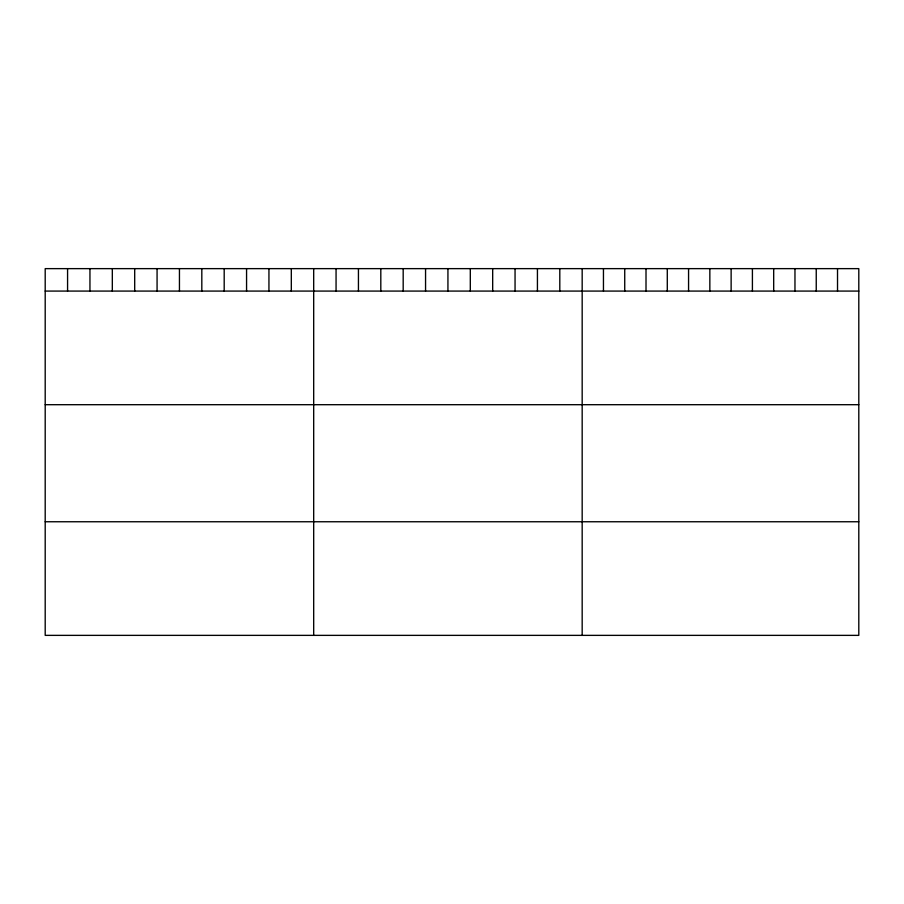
<?xml version="1.0" encoding="UTF-8"?>
<svg xmlns="http://www.w3.org/2000/svg" width="904" height="904" viewBox="0 0 904 904"><rect width="100%" height="100%" fill="white"/><g stroke="black" fill="none" stroke-linecap="round" stroke-linejoin="round"><path stroke-width="1.36" d="M858.8 291.077L858.8 635.365L45.2 635.365L45.2 268.635L858.8 268.635L858.8 291.077L45.2 291.077M45.2 404.698L858.8 404.698M45.2 521.755L858.8 521.755M837.522 268.635L837.522 291.077M816.244 268.635L816.244 291.077M794.966 268.635L794.966 291.077M773.688 268.635L773.688 291.077M752.41 268.635L752.41 291.077M731.133 268.635L731.133 291.077M709.843 268.635L709.843 291.077M688.565 268.635L688.565 291.077M667.288 268.635L667.288 291.077M646.01 268.635L646.01 291.077M624.732 268.635L624.732 291.077M603.454 268.635L603.454 291.077M582.176 268.635L582.176 635.365M559.802 268.635L559.802 291.077M537.428 268.635L537.428 291.077M515.054 268.635L515.054 291.077M492.68 268.635L492.68 291.077M470.306 268.635L470.306 291.077M447.932 268.635L447.932 291.077M425.558 268.635L425.558 291.077M403.184 268.635L403.184 291.077M380.81 268.635L380.81 291.077M358.436 268.635L358.436 291.077M336.062 268.635L336.062 291.077M313.688 268.635L313.688 635.365M291.314 268.635L291.314 291.077M268.94 268.635L268.94 291.077M246.566 268.635L246.566 291.077M224.192 268.635L224.192 291.077M201.818 268.635L201.818 291.077M179.444 268.635L179.444 291.077M157.07 268.635L157.07 291.077M134.696 268.635L134.696 291.077M112.322 268.635L112.322 291.077M89.948 268.635L89.948 291.077M67.574 268.635L67.574 291.077"/></g></svg>
